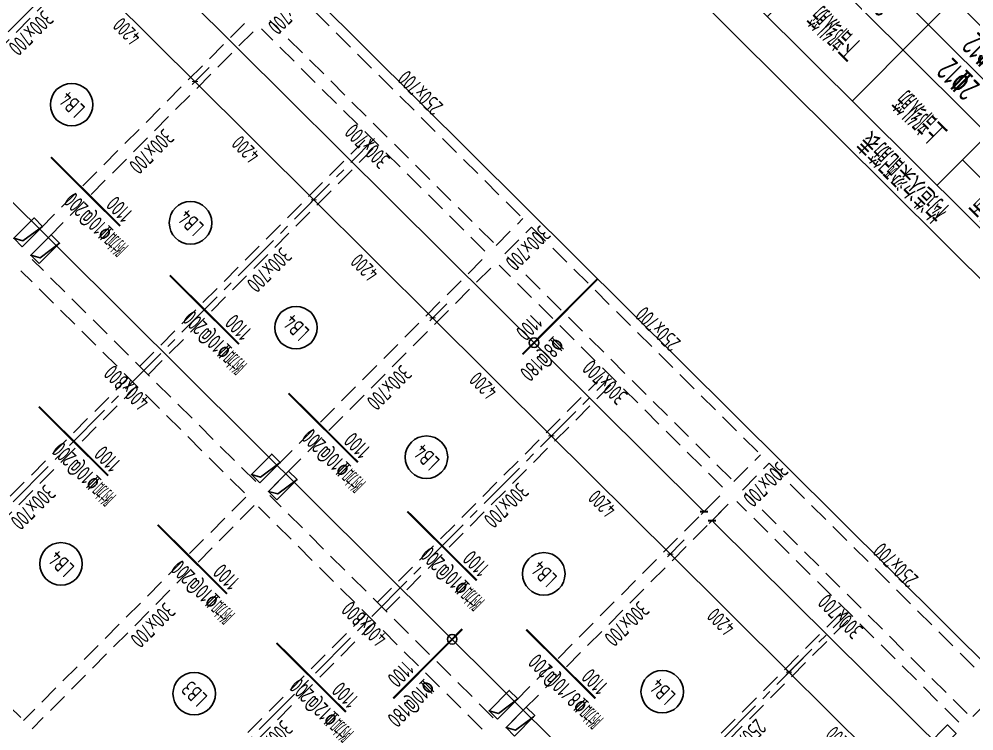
# Model space of a CAD drawing. Extents: x 517450926 to 520131079, y 3499134486 to 3500888201.
# Drawn here: x 518723838 to 518747769, y 3500119209 to 3500137060 of the extents above; entities that cross this region are included whole.
import ezdxf
from ezdxf.enums import TextEntityAlignment as Align

# ---------------------------------------------------------------- set-up
doc = ezdxf.new("R2010")
doc.units = 0
doc.header["$LTSCALE"] = 1000
doc.header["$MEASUREMENT"] = 0
doc.linetypes.add('CENTER', pattern=[2, 1.25, -0.25, 0.25, -0.25])
doc.linetypes.add('DASHED', pattern=[0.75, 0.5, -0.25])
doc.layers.get('0').update_dxf_attribs({"linetype": 'CONTINUOUS'})
doc.layers.get('Defpoints').update_dxf_attribs({"color": 2, "linetype": 'CONTINUOUS'})
for name, color, linetype in [('S_AXIS', 8, 'CENTER'), ('S_AXIS_DIMS', 3, 'CONTINUOUS'), ('S_BEAM', 4, 'DASHED'), ('S_BEAM_SECD_TEXT_HORZ', 9, 'CONTINUOUS'), ('S_BEAM_TEXT_HORZ', 7, 'CONTINUOUS'), ('S_BEAM_TEXT_VERT', 41, 'CONTINUOUS'), ('S_FLOR_TEXT', 51, 'CONTINUOUS'), ('S_HOLE', 201, 'CONTINUOUS'), ('S_PLAN_REIN', 1, 'CONTINUOUS'), ('S_PLAN_THIK', 6, 'CONTINUOUS'), ('S_TABL', 83, 'CONTINUOUS'), ('S_TABL_NUMB', 7, 'CONTINUOUS')]:
    doc.layers.add(name, color=color, linetype=linetype)
doc.styles.add('TH-STYLE1', font='Tssdeng.shx', dxfattribs={"width": 0.7, "bigfont": 'Tssdchn.shx'})
doc.styles.add('TH-STYLE3', font='tssdeng.shx', dxfattribs={"width": 0.7, "bigfont": 'tssdchn.shx'})
doc.styles.add('样式 1', font='Tssdeng.shx', dxfattribs={"width": 0.7, "bigfont": 'Tssdchn.shx'})
doc.dimstyles.new('TSSD_100_100', dxfattribs={"dimtxt": 375, "dimasz": 100, "dimexe": 100, "dimexo": 0, "dimgap": 125, "dimtad": 1, "dimdec": 1, "dimdsep": 46, "dimtxsty": 'TH-STYLE3', "dimblk": 'ARCHTICK', "dimcen": -100, "dimdle": 100, "dimclrt": 7, "dimadec": 0, "dimazin": 0, "dimtfac": 1, "dimtdec": 1, "dimtix": 1, "dimtmove": 2, "dimatfit": 3, "dimldrblk": 'ARCHTICK', "dimfxl": 500, "dimfxlon": 1, "dimtolj": 1, "dimtzin": 0, "dimarcsym": 0})
doc.dimstyles.new('TSSD_100_100$0', dxfattribs={"dimtxt": 300, "dimasz": 100, "dimexe": 100, "dimexo": 250, "dimgap": 100, "dimtad": 1, "dimdec": 0, "dimzin": 0, "dimdsep": 46, "dimtxsty": 'TH-STYLE3', "dimblk": '_tsdbk', "dimcen": 0, "dimdle": 100, "dimclrt": 7, "dimadec": 1, "dimazin": 0, "dimtfac": 1, "dimtdec": 0, "dimtix": 1, "dimtmove": 2, "dimatfit": 3, "dimldrblk": '_tsdbk', "dimfxl": 1, "dimtolj": 1, "dimtzin": 0, "dimarcsym": 0})

# ---------------------------------------------------------------- blocks, each defined once
blk = doc.blocks.new('_ArchTick')
at = {"color": 0, "const_width": 0.25}
blk.add_lwpolyline([(-0.53, -0.53), (0.53, 0.53)], dxfattribs=at)
blk = doc.blocks.new('*D107')
at = {"layer": 'Defpoints', "color": 0, "linetype": 'ByBlock', "transparency": 16777216}
for p in [(518744415, 3500121968), (518743137, 3500120683), (518747269, 3500118882)]:
    blk.add_point(p, dxfattribs=at)
at = {"layer": 'S_AXIS_DIMS', "color": 0, "linetype": 'ByBlock', "lineweight": -2, "transparency": 16777216}
for p, q in [((518743489, 3500121037), (518743066, 3500120612)), ((518746186, 3500117651), (518743066, 3500120753)), ((518746467, 3500118076), (518746044, 3500117650))]:
    blk.add_line(p, q, dxfattribs=at)
at = {"layer": 'S_AXIS_DIMS', "color": 0, "linetype": 'ByBlock', "lineweight": -2, "transparency": 16777216, "xscale": 100, "yscale": 100, "zscale": 100}
for p, rotation in [((518743137, 3500120683), 135.1572922653654), ((518746115, 3500117721), 315.1572922653655)]:
    blk.add_blockref('_ArchTick', p, dxfattribs=dict(at, rotation=rotation))
at = {"layer": 'S_AXIS_DIMS', "color": 7, "linetype": 'ByBlock', "transparency": 16777216, "insert": (518744406, 3500118980), "char_height": 375, "attachment_point": 5, "rotation": 135.1573, "style": 'TH-STYLE3'}
blk.add_mtext('\\A1;4200', dxfattribs=at)
blk = doc.blocks.new('*D108')
at = {"layer": 'Defpoints', "color": 0, "linetype": 'ByBlock', "transparency": 16777216}
for p in [(518741384, 3500124877), (518740159, 3500123644), (518744415, 3500121968)]:
    blk.add_point(p, dxfattribs=at)
at = {"layer": 'S_AXIS_DIMS', "color": 0, "linetype": 'ByBlock', "lineweight": -2, "transparency": 16777216}
for p, q in [((518740511, 3500123999), (518740088, 3500123574)), ((518743208, 3500120612), (518740088, 3500123715)), ((518743489, 3500121037), (518743066, 3500120612))]:
    blk.add_line(p, q, dxfattribs=at)
at = {"layer": 'S_AXIS_DIMS', "color": 0, "linetype": 'ByBlock', "lineweight": -2, "transparency": 16777216, "xscale": 100, "yscale": 100, "zscale": 100}
for p, rotation in [((518740159, 3500123644), 135.1572922653654), ((518743137, 3500120683), 315.1572922653655)]:
    blk.add_blockref('_ArchTick', p, dxfattribs=dict(at, rotation=rotation))
at = {"layer": 'S_AXIS_DIMS', "color": 7, "linetype": 'ByBlock', "transparency": 16777216, "insert": (518741428, 3500121942), "char_height": 375, "attachment_point": 5, "rotation": 135.1573, "style": 'TH-STYLE3'}
blk.add_mtext('\\A1;4200', dxfattribs=at)
blk = doc.blocks.new('*D109')
at = {"layer": 'Defpoints', "color": 0, "linetype": 'ByBlock', "transparency": 16777216}
for p in [(518738477, 3500127909), (518737181, 3500126606), (518741384, 3500124877)]:
    blk.add_point(p, dxfattribs=at)
at = {"layer": 'S_AXIS_DIMS', "color": 0, "linetype": 'ByBlock', "lineweight": -2, "transparency": 16777216}
for p, q in [((518737533, 3500126961), (518737110, 3500126535)), ((518740230, 3500123574), (518737110, 3500126677)), ((518740511, 3500123999), (518740088, 3500123574))]:
    blk.add_line(p, q, dxfattribs=at)
at = {"layer": 'S_AXIS_DIMS', "color": 0, "linetype": 'ByBlock', "lineweight": -2, "transparency": 16777216, "xscale": 100, "yscale": 100, "zscale": 100}
for p, rotation in [((518737181, 3500126606), 135.1572922653654), ((518740159, 3500123644), 315.1572922653655)]:
    blk.add_blockref('_ArchTick', p, dxfattribs=dict(at, rotation=rotation))
at = {"layer": 'S_AXIS_DIMS', "color": 7, "linetype": 'ByBlock', "transparency": 16777216, "insert": (518738450, 3500124904), "char_height": 375, "attachment_point": 5, "rotation": 135.1573, "style": 'TH-STYLE3'}
blk.add_mtext('\\A1;4200', dxfattribs=at)
blk = doc.blocks.new('*D110')
at = {"layer": 'Defpoints', "color": 0, "linetype": 'ByBlock', "transparency": 16777216}
for p in [(518735428, 3500130800), (518734203, 3500129568), (518738477, 3500127909)]:
    blk.add_point(p, dxfattribs=at)
at = {"layer": 'S_AXIS_DIMS', "color": 0, "linetype": 'ByBlock', "lineweight": -2, "transparency": 16777216}
for p, q in [((518734555, 3500129922), (518734132, 3500129497)), ((518737252, 3500126536), (518734132, 3500129638)), ((518737533, 3500126961), (518737110, 3500126535))]:
    blk.add_line(p, q, dxfattribs=at)
at = {"layer": 'S_AXIS_DIMS', "color": 0, "linetype": 'ByBlock', "lineweight": -2, "transparency": 16777216, "xscale": 100, "yscale": 100, "zscale": 100}
for p, rotation in [((518734203, 3500129568), 135.1572922653654), ((518737181, 3500126606), 315.1572922653655)]:
    blk.add_blockref('_ArchTick', p, dxfattribs=dict(at, rotation=rotation))
at = {"layer": 'S_AXIS_DIMS', "color": 7, "linetype": 'ByBlock', "transparency": 16777216, "insert": (518735472, 3500127865), "char_height": 375, "attachment_point": 5, "rotation": 135.1573, "style": 'TH-STYLE3'}
blk.add_mtext('\\A1;4200', dxfattribs=at)
blk = doc.blocks.new('*D111')
at = {"layer": 'Defpoints', "color": 0, "linetype": 'ByBlock', "transparency": 16777216}
for p in [(518732521, 3500133833), (518731225, 3500132529), (518735428, 3500130800)]:
    blk.add_point(p, dxfattribs=at)
at = {"layer": 'S_AXIS_DIMS', "color": 0, "linetype": 'ByBlock', "lineweight": -2, "transparency": 16777216}
for p, q in [((518731578, 3500132884), (518731154, 3500132459)), ((518734274, 3500129497), (518731154, 3500132600)), ((518734555, 3500129922), (518734132, 3500129497))]:
    blk.add_line(p, q, dxfattribs=at)
at = {"layer": 'S_AXIS_DIMS', "color": 0, "linetype": 'ByBlock', "lineweight": -2, "transparency": 16777216, "xscale": 100, "yscale": 100, "zscale": 100}
for p, rotation in [((518731225, 3500132529), 135.1572922653654), ((518734203, 3500129568), 315.1572922653655)]:
    blk.add_blockref('_ArchTick', p, dxfattribs=dict(at, rotation=rotation))
at = {"layer": 'S_AXIS_DIMS', "color": 7, "linetype": 'ByBlock', "transparency": 16777216, "insert": (518732494, 3500130827), "char_height": 375, "attachment_point": 5, "rotation": 135.1573, "style": 'TH-STYLE3'}
blk.add_mtext('\\A1;4200', dxfattribs=at)
blk = doc.blocks.new('*D112')
at = {"layer": 'Defpoints', "color": 0, "linetype": 'ByBlock', "transparency": 16777216}
for p in [(518729472, 3500136723), (518728247, 3500135491), (518732521, 3500133833)]:
    blk.add_point(p, dxfattribs=at)
at = {"layer": 'S_AXIS_DIMS', "color": 0, "linetype": 'ByBlock', "lineweight": -2, "transparency": 16777216}
for p, q in [((518728600, 3500135846), (518728176, 3500135420)), ((518731296, 3500132459), (518728176, 3500135562)), ((518731578, 3500132884), (518731154, 3500132459))]:
    blk.add_line(p, q, dxfattribs=at)
at = {"layer": 'S_AXIS_DIMS', "color": 0, "linetype": 'ByBlock', "lineweight": -2, "transparency": 16777216, "xscale": 100, "yscale": 100, "zscale": 100}
for p, rotation in [((518728247, 3500135491), 135.1572922653654), ((518731225, 3500132529), 315.1572922653655)]:
    blk.add_blockref('_ArchTick', p, dxfattribs=dict(at, rotation=rotation))
at = {"layer": 'S_AXIS_DIMS', "color": 7, "linetype": 'ByBlock', "transparency": 16777216, "insert": (518729516, 3500133789), "char_height": 375, "attachment_point": 5, "rotation": 135.1573, "style": 'TH-STYLE3'}
blk.add_mtext('\\A1;4200', dxfattribs=at)
blk = doc.blocks.new('*D113')
at = {"layer": 'Defpoints', "color": 0, "linetype": 'ByBlock', "transparency": 16777216}
for p in [(518726671, 3500139862), (518725269, 3500138453), (518729472, 3500136723)]:
    blk.add_point(p, dxfattribs=at)
at = {"layer": 'S_AXIS_DIMS', "color": 0, "linetype": 'ByBlock', "lineweight": -2, "transparency": 16777216}
for p, q in [((518725622, 3500138807), (518725198, 3500138382)), ((518728318, 3500135421), (518725198, 3500138523)), ((518728600, 3500135846), (518728176, 3500135420))]:
    blk.add_line(p, q, dxfattribs=at)
at = {"layer": 'S_AXIS_DIMS', "color": 0, "linetype": 'ByBlock', "lineweight": -2, "transparency": 16777216, "xscale": 100, "yscale": 100, "zscale": 100}
for p, rotation in [((518725269, 3500138453), 135.1572922653654), ((518728247, 3500135491), 315.1572922653655)]:
    blk.add_blockref('_ArchTick', p, dxfattribs=dict(at, rotation=rotation))
at = {"layer": 'S_AXIS_DIMS', "color": 7, "linetype": 'ByBlock', "transparency": 16777216, "insert": (518726538, 3500136750), "char_height": 375, "attachment_point": 5, "rotation": 135.1573, "style": 'TH-STYLE3'}
blk.add_mtext('\\A1;4200', dxfattribs=at)
blk = doc.blocks.new('*D266')
at = {"layer": 'Defpoints', "color": 0, "transparency": 16777216}
for p in [(518669878, 3500184742), (518695991, 3500158014), (518696924, 3500157601, 0), (518691015, 3500152120, 0), (518751217, 3500103849)]:
    blk.add_point(p, dxfattribs=at)
at = {"layer": 'S_AXIS_DIMS', "color": 0, "lineweight": -2, "transparency": 16777216}
blk.add_arc((518697051, 3500157718), 1100, 135.1573, 222.8453, dxfattribs=at)
at = {"layer": 'S_AXIS_DIMS', "color": 0, "lineweight": -2, "transparency": 16777216, "xscale": 100, "yscale": 100, "zscale": 100}
for p, rotation in [((518696271, 3500158494), 45.15729226417032), ((518696244, 3500156970), 312.8453472668461)]:
    blk.add_blockref('_ArchTick', p, dxfattribs=dict(at, rotation=rotation))
at = {"layer": 'S_AXIS_DIMS', "color": 7, "transparency": 16777216, "insert": (518695638, 3500157743), "char_height": 375, "attachment_point": 5, "rotation": 89.0013, "style": 'TH-STYLE3'}
blk.add_mtext('\\A1;88°', dxfattribs=at)
blk = doc.blocks.new('B-Num')
blk.add_circle((29, 399), 400)
at = {"style": 'TH-STYLE1', "width": 0.7, "flags": 8}
blk.add_attdef('LBN', text='', height=250, dxfattribs=at).set_placement((29, 278), align=Align.CENTER)
blk = doc.blocks.new('_tsdbk')
blk.add_line((-1, 0), (0, 0))
at = {"const_width": 0.5}
blk.add_lwpolyline([(-0.7, -0.7), (0.7, 0.7)], dxfattribs=at)
blk = doc.blocks.new('*D405')
at = {"layer": 'Defpoints', "color": 0, "transparency": 16777216}
for p in [(518741779, 3500125061), (518753595, 3500113330), (518753022, 3500112753)]:
    blk.add_point(p, dxfattribs=at)
at = {"layer": 'S_FLOR_TEXT', "color": 0, "lineweight": -2, "transparency": 16777216}
for p, q in [((518741603, 3500124884), (518741136, 3500124413)), ((518741278, 3500124414), (518752951, 3500112824)), ((518753419, 3500113153), (518752952, 3500112682))]:
    blk.add_line(p, q, dxfattribs=at)
at = {"layer": 'S_FLOR_TEXT', "color": 0, "lineweight": -2, "transparency": 16777216, "xscale": 100, "yscale": 100, "zscale": 100}
for p, rotation in [((518741207, 3500124484), 135.2065887753626), ((518753022, 3500112753), 315.2065887753627)]:
    blk.add_blockref('_tsdbk', p, dxfattribs=dict(at, rotation=rotation))
blk = doc.blocks.new('*D408')
at = {"layer": 'Defpoints', "color": 0, "transparency": 16777216}
for p in [(518715212, 3500139969), (518739261, 3500116963), (518738806, 3500116505)]:
    blk.add_point(p, dxfattribs=at)
at = {"layer": 'S_FLOR_TEXT', "color": 0, "lineweight": -2, "transparency": 16777216}
for p, q in [((518715388, 3500140146), (518715738, 3500140498)), ((518715738, 3500140356), (518739190, 3500117033)), ((518738982, 3500116682), (518739331, 3500117034))]:
    blk.add_line(p, q, dxfattribs=at)
at = {"layer": 'S_FLOR_TEXT', "color": 0, "lineweight": -2, "transparency": 16777216, "xscale": 100, "yscale": 100, "zscale": 100}
for p, rotation in [((518715667, 3500140427), 135.1572922823497), ((518739261, 3500116963), 315.1572922823497)]:
    blk.add_blockref('_tsdbk', p, dxfattribs=dict(at, rotation=rotation))
blk = doc.blocks.new('*D409')
at = {"layer": 'Defpoints', "color": 0, "transparency": 16777216}
for p in [(518715372, 3500127438), (518725547, 3500117319), (518725092, 3500116861)]:
    blk.add_point(p, dxfattribs=at)
at = {"layer": 'S_FLOR_TEXT', "color": 0, "lineweight": -2, "transparency": 16777216}
for p, q in [((518715196, 3500127261), (518714847, 3500126910)), ((518714988, 3500126910), (518725021, 3500116932)), ((518725371, 3500117142), (518725022, 3500116791))]:
    blk.add_line(p, q, dxfattribs=at)
at = {"layer": 'S_FLOR_TEXT', "color": 0, "lineweight": -2, "transparency": 16777216, "xscale": 100, "yscale": 100, "zscale": 100}
for p, rotation in [((518714917, 3500126981), 135.1572812865241), ((518725092, 3500116861), 315.157281286524)]:
    blk.add_blockref('_tsdbk', p, dxfattribs=dict(at, rotation=rotation))
blk = doc.blocks.new('*D410')
at = {"layer": 'Defpoints', "color": 0, "transparency": 16777216}
for p in [(518723876, 3500142867), (518741567, 3500125273), (518741005, 3500124708)]:
    blk.add_point(p, dxfattribs=at)
at = {"layer": 'S_FLOR_TEXT', "color": 0, "lineweight": -2, "transparency": 16777216}
for p, q in [((518723700, 3500142689), (518723244, 3500142231)), ((518723385, 3500142231), (518740934, 3500124779)), ((518741390, 3500125095), (518740935, 3500124637))]:
    blk.add_line(p, q, dxfattribs=at)
at = {"layer": 'S_FLOR_TEXT', "color": 0, "lineweight": -2, "transparency": 16777216, "xscale": 100, "yscale": 100, "zscale": 100}
for p, rotation in [((518723315, 3500142302), 135.1572922838371), ((518741005, 3500124708), 315.1572922838371)]:
    blk.add_blockref('_tsdbk', p, dxfattribs=dict(at, rotation=rotation))
blk = doc.blocks.new('*D498')
at = {"layer": 'Defpoints', "color": 0, "transparency": 16777216}
for p in [(518662479, 3500180254), (518666733, 3500175600), (518666797, 3500174850), (518662721, 3500168730), (518746350, 3500096842)]:
    blk.add_point(p, dxfattribs=at)
at = {"layer": 'S_AXIS_DIMS', "color": 0, "lineweight": -2, "transparency": 16777216}
blk.add_arc((518666889, 3500175868), 1022, 239.7176, 315.1573, dxfattribs=at)
at = {"layer": 'S_AXIS_DIMS', "color": 0, "lineweight": -2, "transparency": 16777216, "xscale": 100, "yscale": 100, "zscale": 100}
for p, rotation in [((518666374, 3500174986), 149.7175679383983), ((518667613, 3500175147), 45.15729226334187)]:
    blk.add_blockref('_ArchTick', p, dxfattribs=dict(at, rotation=rotation))
at = {"layer": 'S_AXIS_DIMS', "color": 7, "transparency": 16777216, "insert": (518667062, 3500174545), "char_height": 375, "attachment_point": 5, "rotation": 187.4374, "style": 'TH-STYLE3'}
blk.add_mtext('\\A1;75°', dxfattribs=at)
blk = doc.blocks.new('*D499')
at = {"layer": 'Defpoints', "color": 0, "transparency": 16777216}
for p in [(518668402, 3500186210), (518670997, 3500183206), (518671114, 3500182976), (518667305, 3500175877), (518752273, 3500102798)]:
    blk.add_point(p, dxfattribs=at)
at = {"layer": 'S_AXIS_DIMS', "color": 0, "lineweight": -2, "transparency": 16777216}
blk.add_arc((518671139, 3500183488), 512, 243.2611, 315.1573, dxfattribs=at)
at = {"layer": 'S_AXIS_DIMS', "color": 0, "lineweight": -2, "transparency": 16777216, "xscale": 100, "yscale": 100, "zscale": 100}
for p, rotation in [((518671502, 3500183127), 45.15729226431507), ((518670908, 3500183030), 153.2610552557729)]:
    blk.add_blockref('_ArchTick', p, dxfattribs=dict(at, rotation=rotation))
at = {"layer": 'S_AXIS_DIMS', "color": 7, "transparency": 16777216, "insert": (518671271, 3500182674), "char_height": 375, "attachment_point": 5, "rotation": 189.2092, "style": 'TH-STYLE3'}
blk.add_mtext('\\A1;72°', dxfattribs=at)
blk = doc.blocks.new('A$C4D7A38A4')
at = {"layer": 'S_TABL'}
for points in [[(0, 4200), (0, -1800)], [(0, 4200), (15000, 4200)], [(15000, 4200), (15000, -1800)], [(0, 3600), (15000, 3600)], [(3000, 3600), (3000, -1200)], [(5000, 3600), (5000, -1200)], [(7000, 3600), (7000, -1200)], [(9000, 3600), (9000, -1200)], [(11000, 3600), (11000, -1200)], [(13000, 3600), (13000, -1200)], [(5000, 3000), (7000, 3000)], [(0, 2400), (15000, 2400)], [(0, 1800), (15000, 1800)], [(0, 1200), (15000, 1200)], [(0, 600), (15000, 600)], [(0, 0), (15000, 0)], [(0, -600), (15000, -600)], [(0, -1200), (15000, -1200)], [(0, -1800), (15000, -1800)]]:
    blk.add_lwpolyline(points, dxfattribs=at)
at = {"layer": 'S_TABL_NUMB', "style": 'TH-STYLE3'}
for s, width, p in [('构造次梁配筋表', 0.7, (7500, 3900)), ('梁截面', 0.65, (6000, 3300)), ('梁净跨度Ln', 0.65, (1500, 3000)), ('梁编号', 0.65, (4000, 3000)), ('上部纵筋', 0.65, (8000, 3000)), ('下部纵筋', 0.65, (10000, 3000)), ('箍  筋', 0.65, (12000, 3000)), ('梁侧腰筋', 0.65, (14000, 3000)), ('b×h', 0.65, (6000, 2700)), ('Ln≤1.0m', 0.65, (1500, 2100)), ('GZL01', 0.65, (4000, 2100)), ('200×300', 0.65, (6000, 2100)), ('2%%13212', 0.65, (8000, 2100)), ('2%%13214', 0.65, (10000, 2100)), ('%%1326@150(2)', 0.65, (12000, 2100)), ('----', 0.65, (14000, 2100)), ('%%1326@150(2)', 0.65, (12000, 1500)), ('1.0m<Ln≤2.0m', 0.65, (1500, 1500)), ('GZL02', 0.65, (4000, 1500)), ('200×400', 0.65, (6000, 1500)), ('2%%13212', 0.65, (8000, 1500)), ('3%%13214', 0.65, (10000, 1500)), ('----', 0.65, (14000, 1500)), ('%%1328@200(2)', 0.65, (12000, 900)), ('2.0m<Ln≤2.8m', 0.65, (1500, 900)), ('GZL03', 0.65, (4000, 900)), ('200×450', 0.65, (6000, 900)), ('2%%13214', 0.65, (8000, 900)), ('3%%13216', 0.65, (10000, 900)), ('----', 0.65, (14000, 900)), ('2.8m<Ln≤4.2m', 0.65, (1500, 300)), ('GZL04', 0.65, (4000, 300)), ('200×500', 0.65, (6000, 300)), ('3%%13214', 0.65, (8000, 300)), ('3%%13218', 0.65, (10000, 300)), ('%%1328@200(2)', 0.65, (12000, 300)), ('----', 0.65, (14000, 300))]:
    blk.add_text(s, height=400, dxfattribs=dict(at, width=width)).set_placement(p, align=Align.MIDDLE_CENTER)
at = {"layer": 'S_TABL_NUMB', "style": 'TH-STYLE3', "width": 0.7}
blk.add_text('注：1、未注明次梁配筋均以本表数值为准。', height=400, dxfattribs=at).set_placement((400, -1700))

msp = doc.modelspace()

# ---------------------------------------------------------------- linework, layer by layer
at = {"layer": 'S_AXIS'}
for p, q in [((518720741.8175, 3500133900.8033), (518726757.9648, 3500139950.0735)), ((518716636.2309, 3500117860.4719), (518732749.2036, 3500134062.1572)), ((518727034.7378, 3500116404.0887), (518738599.4097, 3500128032.4319)), ((518732955.4603, 3500110445.2679), (518744625.9067, 3500122179.9679))]:
    msp.add_line(p, q, dxfattribs=at)
at = {"layer": 'S_BEAM', "linetype": 'Continuous'}
msp.add_line((518724908.6234, 3500143904.8094), (518756886.5669, 3500112101.9616), dxfattribs=at)
at = {"layer": 'S_BEAM'}
for p, q in [((518721117.2438, 3500134065.5798), (518726864.3216, 3500139844.299)), ((518730723.7655, 3500137768.9214), (518736467.0326, 3500132057.1017)), ((518735726.2233, 3500131454.025), (518730124.7653, 3500137024.8121)), ((518729488.5657, 3500136952.3546), (518723917.7786, 3500131350.8966)), ((518729701.2793, 3500136740.8057), (518724130.4922, 3500131139.3477)), ((518735514.6744, 3500131241.3114), (518729913.2164, 3500136812.0985)), ((518726860.5108, 3500128353.7601), (518732607.5886, 3500134132.4794)), ((518727073.2244, 3500128142.2112), (518732820.3022, 3500133920.9305)), ((518735797.1278, 3500131383.5087), (518736467.0326, 3500132057.1017)), ((518736009.8414, 3500131171.9598), (518736679.7461, 3500131845.5529)), ((518736679.7461, 3500131845.5529), (518742423.0132, 3500126133.7332)), ((518729767.5966, 3500125462.5921), (518724166.1386, 3500131033.3792)), ((518735444.5463, 3500131028.986), (518729873.7592, 3500125427.5281)), ((518741682.2039, 3500125530.6564), (518736080.7459, 3500131101.4435)), ((518729485.5314, 3500125178.974), (518723884.0735, 3500130749.7611)), ((518735657.2599, 3500130817.4372), (518730086.4728, 3500125215.9792)), ((518741470.655, 3500125317.9429), (518735869.197, 3500130888.7299)), ((518732816.4914, 3500122430.3916), (518738563.5692, 3500128209.1108)), ((518720972.4004, 3500122433.2317), (518726578.4457, 3500128070.142)), ((518733029.205, 3500122218.8427), (518738776.2828, 3500127997.562)), ((518721185.114, 3500122221.6828), (518726791.1592, 3500127858.5931)), ((518741753.1084, 3500125460.1402), (518742423.0132, 3500126133.7332)), ((518741965.822, 3500125248.5913), (518742635.7268, 3500125922.1843)), ((518742635.7268, 3500125922.1843), (518748378.9938, 3500120210.3646)), ((518718278.0282, 3500125112.8508), (518723879.4862, 3500119542.0637)), ((518729521.1778, 3500125073.0054), (518723950.3907, 3500119471.5475)), ((518735723.5772, 3500119539.2236), (518730122.1192, 3500125110.0107)), ((518741400.5269, 3500125105.6175), (518735829.7399, 3500119504.1595)), ((518747602.7322, 3500119642.5461), (518742036.7265, 3500125178.075)), ((518729733.8914, 3500124861.4565), (518724163.1043, 3500119259.9986)), ((518735441.512, 3500119255.6055), (518729840.0541, 3500124826.3925)), ((518741613.2405, 3500124894.0686), (518736042.4534, 3500119292.6107)), ((518747391.1834, 3500119429.8325), (518741825.1777, 3500124965.3614)), ((518726928.381, 3500116509.8632), (518732534.4263, 3500122146.7734)), ((518738790.1982, 3500116489.3939), (518744537.276, 3500122268.1132)), ((518727141.0946, 3500116298.3143), (518732747.1398, 3500121935.2246)), ((518738967.4595, 3500116313.1032), (518744714.5373, 3500122091.8225)), ((518747744.3472, 3500119572.2239), (518748378.9938, 3500120210.3646))]:
    msp.add_line(p, q, dxfattribs=at)
at = {"layer": 'S_FLOR_TEXT'}
for centre in [(518736745.1323, 3500128944.8936), (518734691.7828, 3500121506.8163)]:
    msp.add_circle(centre, 120, dxfattribs=at)
at = {"layer": 'S_HOLE'}
for p, q in [((518736337.3794, 3500120014.594), (518735856.3903, 3500119645.8075)), ((518735856.3903, 3500119645.8075), (518735617.0215, 3500119715.7131))]:
    msp.add_line(p, q, dxfattribs=at)
for points in [[(518723917.7786, 3500131350.8966), (518723705.0603, 3500131562.4502), (518724212.8543, 3500132073.0399), (518724425.5726, 3500131861.4864)], [(518724343.2106, 3500130927.7941), (518724130.4922, 3500131139.3477), (518724638.2862, 3500131649.9375), (518724851.0046, 3500131438.3839)], [(518729873.7592, 3500125427.5281), (518729661.0409, 3500125639.0816), (518730168.8349, 3500126149.6714), (518730381.5532, 3500125938.1178)], [(518730299.1912, 3500125004.4256), (518730086.4728, 3500125215.9792), (518730594.2668, 3500125726.5689), (518730806.9852, 3500125515.0153)], [(518735829.7398, 3500119504.1595), (518735617.0215, 3500119715.7131), (518736124.661, 3500120226.1475), (518736337.3794, 3500120014.594)], [(518736255.1721, 3500119081.0572), (518736042.4537, 3500119292.6109), (518736550.2475, 3500119803.2004), (518736762.9658, 3500119591.6468)], [(518746812.9722, 3500118635.721), (518746600.4845, 3500118847.0453), (518747108.7617, 3500119358.1209), (518747321.2494, 3500119146.7967)]]:
    msp.add_lwpolyline(points, close=True, dxfattribs=at)
for points in [[(518724425.5726, 3500131861.4864), (518723933.399, 3500131498.472), (518723705.0603, 3500131562.4502)], [(518724850.3826, 3500131437.7614), (518724363.5636, 3500131072.4714), (518724130.4922, 3500131139.3477)], [(518730381.5532, 3500125938.1178), (518729891.4946, 3500125575.3647), (518729661.041, 3500125639.0816)], [(518730806.3632, 3500125514.3929), (518730320.4194, 3500125151.466), (518730086.4728, 3500125215.9792)], [(518736727.9149, 3500119565.3111), (518736276.4003, 3500119228.0977), (518736042.4534, 3500119292.6107)]]:
    msp.add_lwpolyline(points, dxfattribs=at)
at = {"layer": 'S_PLAN_REIN', "const_width": 50}
for points in [[(518724635.6659, 3500133597.2078), (518726372.828, 3500131869.5575)], [(518727613.6562, 3500130635.5236), (518729350.8183, 3500128907.8732)], [(518736452.9058, 3500128651.0583), (518738339.2172, 3500130547.7551)], [(518730591.6465, 3500127673.8393), (518732328.8086, 3500125946.189)], [(518724333.9386, 3500127337.749), (518726071.1008, 3500125610.0987)], [(518733569.6368, 3500124712.155), (518735306.7989, 3500122984.5047)], [(518727311.9289, 3500124376.0647), (518729049.0911, 3500122648.4144)], [(518733216.2082, 3500120023.1177), (518734943.8585, 3500121760.2799)], [(518736547.6271, 3500121750.4707), (518738284.7892, 3500120022.8204)], [(518730289.9192, 3500121414.3805), (518732027.0814, 3500119686.7301)]]:
    msp.add_lwpolyline(points, dxfattribs=at)
at = {"layer": 'S_PLAN_THIK', "const_width": 20}
msp.add_lwpolyline([(518727492.3889, 3500104243.0626), (518727104.5493, 3500103853.0877), (518738768.3446, 3500092253.1576), (518745961.0064, 3500099485.4198), (518745145.9569, 3500100296.7117), (518756886.5669, 3500112101.9616), (518724908.6234, 3500143904.8094), (518725649.0444, 3500144649.307), (518718629.4959, 3500151630.4199), (518713781.5008, 3500146755.7334), (518709137.254, 3500151374.5505), (518713808.9584, 3500156071.9757), (518677754.0043, 3500191929.5103), (518669990.1605, 3500184122.9214), (518661386.2822, 3500168153.7529), (518675666.2237, 3500153952.0015), (518676794.4843, 3500155086.474), (518687855.5912, 3500144085.9325), (518687503.0097, 3500143731.4098), (518709660.6757, 3500121695.0685), (518710013.2572, 3500122049.5911), (518724194.1634, 3500107946.3327), (518724194.1634, 3500107946.3327), (518724194.1634, 3500107946.3327)], dxfattribs=at)

# ---------------------------------------------------------------- block references
at = {"layer": 'S_FLOR_TEXT'}
ref = msp.add_blockref('B-Num', (518725502.8144, 3500135318.5927), dxfattribs=dict(at, xscale=-1.333333333333333, yscale=1.333333333333333, zscale=1.333333333333333, rotation=135.157292271626))
ref.add_attrib('LBN', 'LB4', dxfattribs={"layer": '0', "height": 400, "rotation": 135.15728937, "style": 'TH-STYLE3', "width": 0.7, "flags": 8}).set_placement((518725155.2548, 3500134914.0598), align=Align.MIDDLE)
ref = msp.add_blockref('B-Num', (518728482.7685, 3500132354.9553), dxfattribs=dict(at, xscale=-1.333333333333333, yscale=1.333333333333333, zscale=1.333333333333333, rotation=135.157292271626))
ref.add_attrib('LBN', 'LB4', dxfattribs={"layer": '0', "height": 400, "rotation": 135.15728937, "style": 'TH-STYLE3', "width": 0.7, "flags": 8}).set_placement((518728135.209, 3500131950.4225), align=Align.MIDDLE)
ref = msp.add_blockref('B-Num', (518731126.1757, 3500129726.0221), dxfattribs=dict(at, xscale=-1.333333333333333, yscale=1.333333333333333, zscale=1.333333333333333, rotation=135.157292271626))
ref.add_attrib('LBN', 'LB4', dxfattribs={"layer": '0', "height": 400, "rotation": 135.15728937, "style": 'TH-STYLE3', "width": 0.7, "flags": 8}).set_placement((518730778.6162, 3500129321.4892), align=Align.MIDDLE)
ref = msp.add_blockref('B-Num', (518734394.0305, 3500126476.0605), dxfattribs=dict(at, xscale=-1.333333333333333, yscale=1.333333333333333, zscale=1.333333333333333, rotation=135.157292271626))
ref.add_attrib('LBN', 'LB4', dxfattribs={"layer": '0', "height": 400, "rotation": 135.15728937, "style": 'TH-STYLE3', "width": 0.7, "flags": 8}).set_placement((518734046.471, 3500126071.5276), align=Align.MIDDLE)
ref = msp.add_blockref('B-Num', (518725235.8467, 3500123803.2629), dxfattribs=dict(at, xscale=-1.333333333333333, yscale=1.333333333333333, zscale=1.333333333333333, rotation=135.157292271626))
ref.add_attrib('LBN', 'LB4', dxfattribs={"layer": '0', "height": 400, "rotation": 135.15728937, "style": 'TH-STYLE3', "width": 0.7, "flags": 8}).set_placement((518724888.2872, 3500123398.7301), align=Align.MIDDLE)
ref = msp.add_blockref('B-Num', (518737335.5297, 3500123550.6676), dxfattribs=dict(at, xscale=-1.333333333333333, yscale=1.333333333333333, zscale=1.333333333333333, rotation=135.157292271626))
ref.add_attrib('LBN', 'LB4', dxfattribs={"layer": '0', "height": 400, "rotation": 135.15728937, "style": 'TH-STYLE3', "width": 0.7, "flags": 8}).set_placement((518736987.9701, 3500123146.1348), align=Align.MIDDLE)
ref = msp.add_blockref('B-Num', (518740305.9712, 3500120596.4907), dxfattribs=dict(at, xscale=-1.333333333333333, yscale=1.333333333333333, zscale=1.333333333333333, rotation=135.157292271626))
ref.add_attrib('LBN', 'LB4', dxfattribs={"layer": '0', "height": 400, "rotation": 135.15728937, "style": 'TH-STYLE3', "width": 0.7, "flags": 8}).set_placement((518739958.4117, 3500120191.9579), align=Align.MIDDLE)
ref = msp.add_blockref('B-Num', (518728575.2516, 3500120547.7322), dxfattribs=dict(at, xscale=-1.333333333333333, yscale=1.333333333333333, zscale=1.333333333333333, rotation=135.157292271626))
ref.add_attrib('LBN', 'LB3', dxfattribs={"layer": '0', "height": 400, "rotation": 135.15728937, "style": 'TH-STYLE3', "width": 0.7, "flags": 8}).set_placement((518728227.692, 3500120143.1993), align=Align.MIDDLE)
at = {"layer": 'S_TABL', "xscale": 1.5, "yscale": 1.5, "zscale": 1.5, "rotation": 135.157292294876}
msp.add_blockref('A$C4D7A38A4', (518758101.8818, 3500129320.2374), dxfattribs=at)

# ---------------------------------------------------------------- texts
at = {"layer": 'S_BEAM_SECD_TEXT_HORZ', "linetype": 'Continuous', "style": 'TH-STYLE3', "width": 0.7}
for s, rotation, p in [('300x700', 225.15729297, (518723992.3089, 3500136847.6455)), ('250x700', 135.15728815, (518734032.7538, 3500135352.7743)), ('300x700', 225.15729297, (518729966.0157, 3500130906.6479)), ('250x700', 135.15728815, (518739988.7345, 3500129429.4058)), ('300x700', 225.15729297, (518724046.046, 3500124954.0848)), ('300x700', 225.15729297, (518735904.2701, 3500125000.9085)), ('250x700', 135.15728815, (518745944.7151, 3500123506.0372)), ('250x700', 225.15729297, (518741860.2508, 3500119077.5399)), ('300x700', 225.15729297, (518729984.3004, 3500119048.3454))]:
    msp.add_text(s, height=400, rotation=rotation, dxfattribs=at).set_placement(p, align=Align.CENTER)
at = {"layer": 'S_BEAM_TEXT_HORZ', "linetype": 'Continuous', "style": '样式 1', "width": 0.7}
for s, p in [('300x700', (518732703.106, 3500134015.807)), ('400x800', (518726673.9636, 3500127953.469)), ('300x700', (518738659.0866, 3500128092.4385)), ('300x700', (518744561.8888, 3500122221.9572)), ('400x800', (518732629.9442, 3500122030.1005))]:
    msp.add_text(s, height=400, rotation=135.15728815, dxfattribs=at).set_placement(p, align=Align.CENTER)
at = {"layer": 'S_BEAM_TEXT_VERT', "linetype": 'Continuous', "style": '样式 1', "width": 0.7}
for p in [(518730493.6299, 3500137375.5641), (518727014.4902, 3500133877.2695), (518736449.6105, 3500131452.1956), (518732970.4708, 3500127953.9009), (518742405.5911, 3500125528.827), (518727047.1023, 3500121997.9203), (518738926.4514, 3500122030.5324)]:
    msp.add_text('300x700', height=400, rotation=225.15729781, dxfattribs=at).set_placement(p, align=Align.CENTER)
at = {"layer": 'S_FLOR_TEXT', "style": 'TH-STYLE3', "width": 0.7}
for s, rotation, p in [('附加%%13210@200', 135.15728815, (518726597.9492, 3500131367.0583)), ('1100', 135.15728815, (518726719.2617, 3500132207.0609)), ('附加%%13210@200', 135.15728815, (518729575.9395, 3500128405.374)), ('1100', 135.15728815, (518729697.252, 3500129245.3766)), ('1100', 225.15729297, (518736704.2099, 3500129690.7517)), ('%%1328@180', 225.15729297, (518737259.3933, 3500129127.9119)), ('附加%%13210@200', 135.15728815, (518732553.9298, 3500125443.6898)), ('1100', 135.15728815, (518732675.2423, 3500126283.6923)), ('附加%%13210@200', 135.15728815, (518726296.222, 3500125107.5995)), ('1100', 135.15728815, (518726417.5344, 3500125947.6021)), ('附加%%13210@200', 135.15728815, (518735531.9201, 3500122482.0055)), ('1100', 135.15728815, (518735653.2326, 3500123322.0081)), ('附加%%13210@200', 135.15728815, (518729274.2123, 3500122145.9152)), ('1100', 135.15728815, (518729395.5247, 3500122985.9178)), ('1100', 225.15729297, (518733483.1494, 3500120998.7899)), ('附加%%1328/10@200', 135.15728815, (518738509.9104, 3500119520.3212)), ('1100', 135.15728815, (518738631.2229, 3500120360.3238)), ('附加%%13212@200', 135.15728815, (518732252.2026, 3500119184.2309)), ('%%13210@180', 225.15729297, (518734015.6552, 3500120534.0756)), ('1100', 135.15728815, (518732373.515, 3500120024.2335))]:
    msp.add_text(s, height=400, rotation=rotation, dxfattribs=at).set_placement(p)

# ---------------------------------------------------------------- dimensions: what is measured, and where the dimension line sits
at = {"layer": 'S_AXIS_DIMS'}
for base, line1, line2, picture, middle in [((518671114.2772, 3500182976.1449), ((518667304.862, 3500175877.4299), (518670997.0673, 3500183206.1488)), ((518752273.3816, 3500102797.9685), (518668402.2523, 3500186209.8599)), '*D499', (518671271.104, 3500182673.678)), ((518666797.3828, 3500174850.1658), ((518662720.9055, 3500168730.4059), (518666732.5694, 3500175600.3807)), ((518746350.013, 3500096841.9879), (518662478.8837, 3500180253.8793)), '*D498', (518667061.6075, 3500174544.79))]:
    dim = msp.add_angular_dim_2l(base=base, line1=line1, line2=line2, dimstyle='TSSD_100_100', override={"dimfxl": 200}, dxfattribs=at)
    dim.commit()
    dim.dimension.update_dxf_attribs({"geometry": picture, "text_midpoint": middle})
dim = msp.add_angular_dim_2l(base=(518695991.0166, 3500158014.2915), line1=((518751216.9937, 3500103848.5721), (518669878.1449, 3500184742.0486)), line2=((518691015.4533, 3500152120.3731, -0.0337), (518696924.317, 3500157600.734, 0)), dimstyle='TSSD_100_100', dxfattribs=at)
dim.commit()
dim.dimension.update_dxf_attribs({"geometry": '*D266', "text_midpoint": (518695638.1241, 3500157742.7359)})
at = {"layer": 'S_AXIS_DIMS', "linetype": 'ByBlock'}
for base, p1, p2, picture, middle in [((518725268.9424, 3500138452.8531), (518729472.3968, 3500136723.3798), (518726670.6972, 3500139862.3255), '*D113', (518726537.5742, 3500136750.4343)), ((518728246.9328, 3500135491.1688), (518732520.9034, 3500133832.6001), (518729472.3968, 3500136723.3798), '*D112', (518729515.5645, 3500133788.75)), ((518731224.9231, 3500132529.4845), (518735428.3774, 3500130800.0113), (518732520.9034, 3500133832.6001), '*D111', (518732493.5548, 3500130827.0658)), ((518734202.9134, 3500129567.8003), (518738476.884, 3500127909.2316), (518735428.3774, 3500130800.0113), '*D110', (518735471.5451, 3500127865.3815)), ((518737180.9037, 3500126606.116), (518741384.358, 3500124876.6428), (518738476.884, 3500127909.2316), '*D109', (518738449.5354, 3500124903.6972)), ((518740158.894, 3500123644.4317), (518744415.2356, 3500121968.1369), (518741384.358, 3500124876.6428), '*D108', (518741427.5257, 3500121942.0129)), ((518743136.8843, 3500120682.7475), (518747269.4698, 3500118882.0152), (518744415.2356, 3500121968.1369), '*D107', (518744405.5161, 3500118980.3287))]:
    dim = msp.add_linear_dim(base=base, p1=p1, p2=p2, angle=135.15729227, dimstyle='TSSD_100_100', dxfattribs=at)
    dim.commit()
    dim.dimension.update_dxf_attribs({"geometry": picture, "text_midpoint": middle})
at = {"layer": 'S_FLOR_TEXT'}
for p1, p2, distance, picture, middle in [((518723876.0354, 3500142866.5363), (518741566.7159, 3500125272.7214), -796.2656, '*D410', (518732159.8787, 3500133505.0405)), ((518715212.1598, 3500139969.2195), (518738805.6425, 3500116504.9233), 645.6274, '*D408', (518727464.1737, 3500128694.8505)), ((518715372.4954, 3500127438.3355), (518725547.2937, 3500117319.2456), -645.6265, '*D409', (518720004.6226, 3500121921.0122)), ((518741779.4295, 3500125061.1726), (518753595.1357, 3500113330.3673), -813.1288, '*D405', (518747114.3906, 3500118618.7316))]:
    dim = msp.add_aligned_dim(p1=p1, p2=p2, distance=distance, text=' ', dimstyle='TSSD_100_100$0', dxfattribs=at)
    dim.commit()
    dim.dimension.update_dxf_attribs({"geometry": picture, "text_midpoint": middle})

doc.saveas('drawing.dxf')
